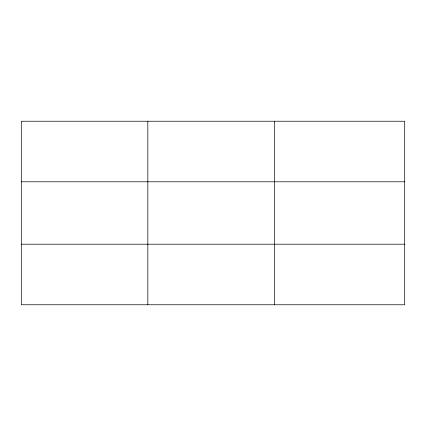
<?xml version="1.0" encoding="UTF-8"?>
<svg xmlns="http://www.w3.org/2000/svg" width="426" height="426" viewBox="0 0 426 426"><rect width="100%" height="100%" fill="white"/><g stroke="black" fill="none" stroke-linecap="round" stroke-linejoin="round"><path stroke-width="0.64" d="M147.822 121.229L147.822 304.771M274.344 121.229L274.344 304.771M404.7 244.204L404.7 304.771L21.3 304.771L21.3 121.229L404.7 121.229L404.7 244.204L21.3 244.204M21.3 181.795L404.7 181.795"/></g></svg>
